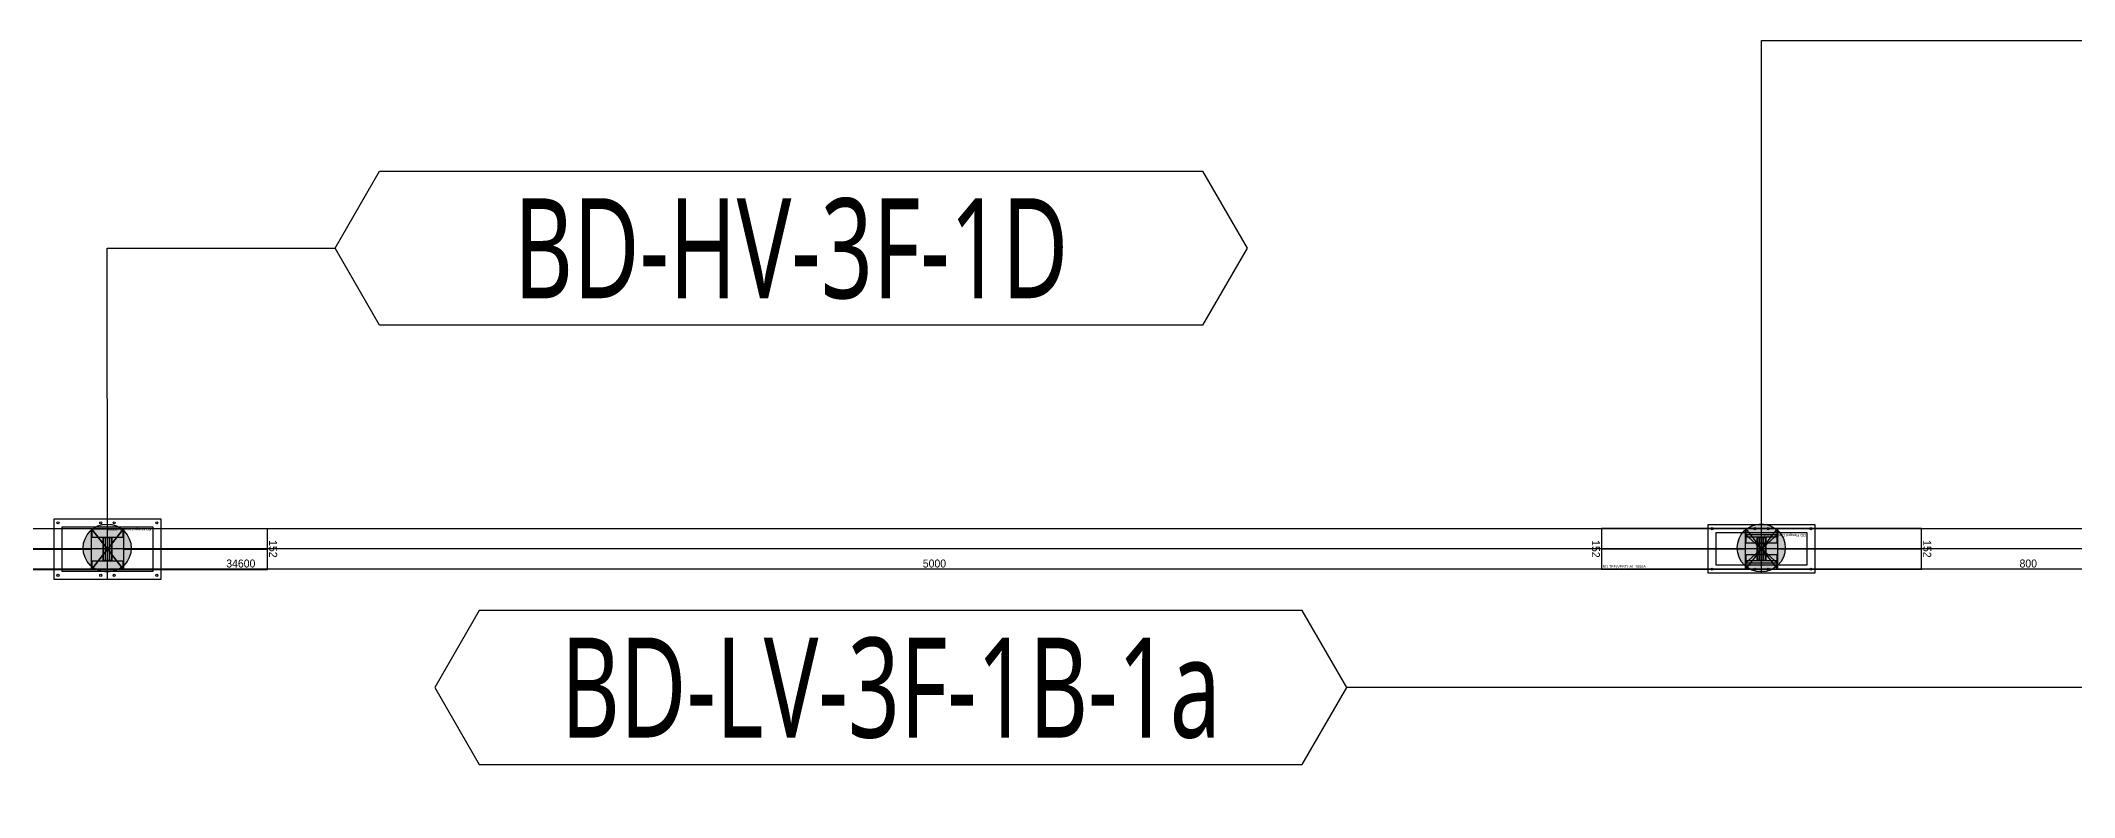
# Model space of a CAD drawing. Header units: millimetres. Extents: x 84228 to 374549, y -351975 to 847575.
# Drawn here: x 292800 to 300423, y 415244 to 418080 of the extents above; entities that cross this region are included whole.
import ezdxf
from ezdxf.enums import TextEntityAlignment as Align

# ---------------------------------------------------------------- set-up
doc = ezdxf.new("R2010")
doc.units = ezdxf.units.MM
doc.header["$LTSCALE"] = 150
doc.layers.get('Defpoints').update_dxf_attribs({"color": 150})
for name, color, linetype in [('-----27 Bus Duct_HV_IT BACK UP A', 7, 'Continuous'), ('-----27 Bus Duct_HV_IT BACK UP B', 3, 'Continuous'), ('-----99 Cable Schedule', 2, 'Continuous')]:
    doc.layers.add(name, color=color, linetype=linetype)
doc.styles.add('DH', font='malgun.ttf')
doc.styles.add('ELEC', font='Dotum.ttf')
doc.styles.get("Standard").update_dxf_attribs({"font": 'Dotum.ttf'})
doc.dimstyles.new('전기통신참고용-치수', dxfattribs={"dimscale": 15, "dimtxt": 2, "dimasz": 0, "dimexe": 0, "dimexo": 0, "dimgap": 0.4, "dimtad": 4, "dimdec": 0, "dimzin": 0, "dimdsep": 46, "dimtxsty": 'Standard', "dimblk": 'NONE', "dimcen": 0, "dimse1": 1, "dimse2": 1, "dimsd1": 1, "dimsd2": 1, "dimclrd": 8, "dimclre": 8, "dimclrt": 8, "dimadec": 0, "dimazin": 0, "dimtfac": 1, "dimtdec": 0, "dimtix": 1, "dimtmove": 2, "dimatfit": 0, "dimldrblk": 'NONE', "dimfxl": 2, "dimtolj": 1, "dimtzin": 0, "dimarcsym": 0})

# ---------------------------------------------------------------- blocks, each defined once
blk = doc.blocks.new('*U123')
at = {"color": 0}
blk.add_line((0, 91), (0, -91), dxfattribs=at)
at = {"color": 1}
for p, q in [((60, 53.5), (-60, -53.5)), ((-60, 53.5), (60, -53.5))]:
    blk.add_line(p, q, dxfattribs=at)
at = {"color": 0}
for points in [[(200, -91), (-200, -91), (-200, 91), (200, 91)], [(170, -61), (-170, -61), (-170, 61), (170, 61)]]:
    blk.add_lwpolyline(points, close=True, dxfattribs=at)
at = {"color": 1}
blk.add_lwpolyline([(60, -53.5), (-60, -53.5), (-60, 53.5), (60, 53.5)], close=True, dxfattribs=at)
for points in [[(-60, -23.5, -0.4142136), (-58, -21.5), (-17.2, -21.5, 0.4142136), (-16.2, -20.5), (-16.2, 20.5, 0.4142136), (-17.2, 21.5), (-58, 21.5, -0.4142136), (-60, 23.5), (-60, 53.5, -0.4142136), (-59, 52.5), (-59, 23.5, 0.4142136), (-58, 22.5), (58, 22.5, 0.4142136), (59, 23.5), (59, 52.5, -0.4142136), (60, 53.5), (60, 23.5, -0.4142136), (58, 21.5), (17.2, 21.5, 0.4142136), (16.2, 20.5), (16.2, -20.5, 0.4142136), (17.2, -21.5), (58, -21.5, -0.4142136), (60, -23.5), (60, -53.5, -0.4142136), (59, -52.5), (59, -23.5, 0.4142136), (58, -22.5), (-58, -22.5, 0.4142136), (-59, -23.5), (-59, -52.5, -0.4142136), (-60, -53.5), (-60, -53.5), (-60, -53.5), (-60, -53.5)], [(-15.2, -20.5), (-15.2, 20.5, -0.4142136), (-14.2, 21.5), (14.2, 21.5, -0.4142136), (15.2, 20.5), (15.2, -20.5, -0.4142136), (14.2, -21.5), (-14.2, -21.5, -0.4142136)], [(-14.2, -19.5), (-14.2, 19.5, -0.4142136), (-13.2, 20.5), (-8.85, 20.5, -0.4142136), (-7.85, 19.5), (-7.85, -19.5, -0.4142136), (-8.85, -20.5), (-13.2, -20.5, -0.4142136)], [(-6.85, -19.5), (-6.85, 19.5, -0.4142136), (-5.85, 20.5), (-1.5, 20.5, -0.4142136), (-0.5, 19.5), (-0.5, -19.5, -0.4142136), (-1.5, -20.5), (-5.85, -20.5, -0.4142136)], [(0.5, -19.5), (0.5, 19.5, -0.4142136), (1.5, 20.5), (5.85, 20.5, -0.4142136), (6.85, 19.5), (6.85, -19.5, -0.4142136), (5.85, -20.5), (1.5, -20.5, -0.4142136)], [(7.85, -19.5), (7.85, 19.5, -0.4142136), (8.85, 20.5), (13.2, 20.5, -0.4142136), (14.2, 19.5), (14.2, -19.5, -0.4142136), (13.2, -20.5), (8.85, -20.5, -0.4142136)]]:
    blk.add_lwpolyline(points, format="xyb", close=True, dxfattribs=at)
at = {"color": 0}
for centre in [(-185, 76), (-25, 76), (25, 76), (185, 76), (-185, -76), (-25, -76), (25, -76), (185, -76)]:
    blk.add_circle(centre, 4, dxfattribs=at)
at = {"color": 0, "style": 'ELEC'}
blk.add_text('BD Flanged End-AL 630A', height=10, dxfattribs=at).set_placement((-165, -51), align=Align.MIDDLE_LEFT)
blk = doc.blocks.new('*U368')
at = {"color": 1}
for p, q in [((-270, 0), (270, 0)), ((390, 76), (270, -76)), ((270, 76), (390, -76)), ((390, 0), (930, 0))]:
    blk.add_line(p, q, dxfattribs=at)
at = {"color": 0}
for points in [[(-270, -76), (270, -76), (270, 76), (-270, 76)], [(390, -76), (930, -76), (930, 76), (390, 76)]]:
    blk.add_lwpolyline(points, close=True, dxfattribs=at)
for points in [[(390, 76), (270, 76)], [(270, -76), (390, -76)]]:
    blk.add_lwpolyline(points, dxfattribs=at)
at = {"color": 1}
for points in [[(270, -46, -0.4142136), (272, -44), (312.8, -44, 0.4142136), (313.8, -43), (313.8, 43, 0.4142136), (312.8, 44), (272, 44, -0.4142136), (270, 46), (270, 76, -0.4142136), (271, 75), (271, 46, 0.4142136), (272, 45), (388, 45, 0.4142136), (389, 46), (389, 75, -0.4142136), (390, 76), (390, 46, -0.4142136), (388, 44), (347.2, 44, 0.4142136), (346.2, 43), (346.2, -43, 0.4142136), (347.2, -44), (388, -44, -0.4142136), (390, -46), (390, -76, -0.4142136), (389, -75), (389, -46, 0.4142136), (388, -45), (272, -45, 0.4142136), (271, -46), (271, -75, -0.4142136), (270, -76), (270, -76), (270, -76), (270, -76)], [(314.8, -43), (314.8, 43, -0.4142136), (315.8, 44), (344.2, 44, -0.4142136), (345.2, 43), (345.2, -43, -0.4142136), (344.2, -44), (315.8, -44, -0.4142136)], [(315.8, -42), (315.8, 42, -0.4142136), (316.8, 43), (321.15, 43, -0.4142136), (322.15, 42), (322.15, -42, -0.4142136), (321.15, -43), (316.8, -43, -0.4142136)], [(323.15, -42), (323.15, 42, -0.4142136), (324.15, 43), (328.5, 43, -0.4142136), (329.5, 42), (329.5, -42, -0.4142136), (328.5, -43), (324.15, -43, -0.4142136)], [(330.5, -42), (330.5, 42, -0.4142136), (331.5, 43), (335.85, 43, -0.4142136), (336.85, 42), (336.85, -42, -0.4142136), (335.85, -43), (331.5, -43, -0.4142136)], [(337.85, -42), (337.85, 42, -0.4142136), (338.85, 43), (343.2, 43, -0.4142136), (344.2, 42), (344.2, -42, -0.4142136), (343.2, -43), (338.85, -43, -0.4142136)]]:
    blk.add_lwpolyline(points, format="xyb", close=True, dxfattribs=at)
at = {"color": 0, "style": 'ELEC'}
blk.add_text('BD TEE(VERT)-AL 1000A', height=10, dxfattribs=at).set_placement((-265, -66), align=Align.MIDDLE_LEFT)
blk = doc.blocks.new('*D175')
at = {"layer": 'Defpoints', "color": 0, "transparency": 16777216}
for p in [(0, 2189), (152, 2189), (152, 2189)]:
    blk.add_point(p, dxfattribs=at)
at = {"color": 0, "transparency": 16777216, "insert": (76, 2168), "char_height": 30, "attachment_point": 5}
blk.add_mtext('\\A1;{\\C0;152}', dxfattribs=at)
blk = doc.blocks.new('_None')
blk = doc.blocks.new('*D176')
at = {"layer": 'Defpoints', "color": 0, "transparency": 16777216}
for p in [(152, 2189), (152, 2189), (152, -2811)]:
    blk.add_point(p, dxfattribs=at)
at = {"color": 0, "transparency": 16777216, "insert": (131, -311), "char_height": 30, "attachment_point": 5, "rotation": 90}
blk.add_mtext('\\A1;{\\C0;5000}', dxfattribs=at)
blk = doc.blocks.new('*D177')
at = {"layer": 'Defpoints', "color": 0, "transparency": 16777216}
for p in [(0, -2811), (152, -2811), (152, -2811)]:
    blk.add_point(p, dxfattribs=at)
at = {"color": 0, "transparency": 16777216, "insert": (76, -2790), "char_height": 30, "attachment_point": 5}
blk.add_mtext('\\A1;{\\C0;152}', dxfattribs=at)
blk = doc.blocks.new('*U66')
at = {"color": 0}
blk.add_line((0, 113.5), (0, -113.5), dxfattribs=at)
at = {"color": 1}
for p, q in [((60, 76), (-60, -76)), ((-60, 76), (60, -76))]:
    blk.add_line(p, q, dxfattribs=at)
at = {"color": 0}
for points in [[(200, -113.5), (-200, -113.5), (-200, 113.5), (200, 113.5)], [(170, -83.5), (-170, -83.5), (-170, 83.5), (170, 83.5)]]:
    blk.add_lwpolyline(points, close=True, dxfattribs=at)
at = {"color": 1}
blk.add_lwpolyline([(60, -76), (-60, -76), (-60, 76), (60, 76)], close=True, dxfattribs=at)
for points in [[(-60, -46, -0.4142136), (-58, -44), (-17.2, -44, 0.4142136), (-16.2, -43), (-16.2, 43, 0.4142136), (-17.2, 44), (-58, 44, -0.4142136), (-60, 46), (-60, 76, -0.4142136), (-59, 75), (-59, 46, 0.4142136), (-58, 45), (58, 45, 0.4142136), (59, 46), (59, 75, -0.4142136), (60, 76), (60, 46, -0.4142136), (58, 44), (17.2, 44, 0.4142136), (16.2, 43), (16.2, -43, 0.4142136), (17.2, -44), (58, -44, -0.4142136), (60, -46), (60, -76, -0.4142136), (59, -75), (59, -46, 0.4142136), (58, -45), (-58, -45, 0.4142136), (-59, -46), (-59, -75, -0.4142136), (-60, -76), (-60, -76), (-60, -76), (-60, -76)], [(-15.2, -43), (-15.2, 43, -0.4142136), (-14.2, 44), (14.2, 44, -0.4142136), (15.2, 43), (15.2, -43, -0.4142136), (14.2, -44), (-14.2, -44, -0.4142136)], [(-14.2, -42), (-14.2, 42, -0.4142136), (-13.2, 43), (-8.85, 43, -0.4142136), (-7.85, 42), (-7.85, -42, -0.4142136), (-8.85, -43), (-13.2, -43, -0.4142136)], [(-6.85, -42), (-6.85, 42, -0.4142136), (-5.85, 43), (-1.5, 43, -0.4142136), (-0.5, 42), (-0.5, -42, -0.4142136), (-1.5, -43), (-5.85, -43, -0.4142136)], [(0.5, -42), (0.5, 42, -0.4142136), (1.5, 43), (5.85, 43, -0.4142136), (6.85, 42), (6.85, -42, -0.4142136), (5.85, -43), (1.5, -43, -0.4142136)], [(7.85, -42), (7.85, 42, -0.4142136), (8.85, 43), (13.2, 43, -0.4142136), (14.2, 42), (14.2, -42, -0.4142136), (13.2, -43), (8.85, -43, -0.4142136)]]:
    blk.add_lwpolyline(points, format="xyb", close=True, dxfattribs=at)
at = {"color": 0}
for centre in [(-185, 98.5), (-25, 98.5), (25, 98.5), (185, 98.5), (-185, -98.5), (-25, -98.5), (25, -98.5), (185, -98.5)]:
    blk.add_circle(centre, 4, dxfattribs=at)
at = {"color": 0, "style": 'ELEC'}
blk.add_text('BD Flanged End-AL 1000A', height=10, dxfattribs=at).set_placement((-165, -73.5), align=Align.MIDDLE_LEFT)
blk = doc.blocks.new('*D179')
at = {"layer": 'Defpoints', "color": 0, "transparency": 16777216}
for p in [(0, -2011), (152, -2011), (152, -2011)]:
    blk.add_point(p, dxfattribs=at)
at = {"color": 0, "transparency": 16777216, "insert": (76, -2032), "char_height": 30, "attachment_point": 5}
blk.add_mtext('\\A1;{\\C0;152}', dxfattribs=at)
blk = doc.blocks.new('*D180')
at = {"layer": 'Defpoints', "color": 0, "transparency": 16777216}
for p in [(152, -2011), (152, -2011), (152, -2811)]:
    blk.add_point(p, dxfattribs=at)
at = {"color": 0, "transparency": 16777216, "insert": (131, -2411), "char_height": 30, "attachment_point": 5, "rotation": 90}
blk.add_mtext('\\A1;{\\C0;800}', dxfattribs=at)
blk = doc.blocks.new('*D181')
at = {"layer": 'Defpoints', "color": 0, "transparency": 16777216}
for p in [(0, -2811), (152, -2811), (152, -2811)]:
    blk.add_point(p, dxfattribs=at)
at = {"color": 0, "transparency": 16777216, "insert": (76, -2790), "char_height": 30, "attachment_point": 5}
blk.add_mtext('\\A1;{\\C0;152}', dxfattribs=at)
blk = doc.blocks.new('*D268')
at = {"layer": 'Defpoints', "color": 0, "transparency": 16777216}
for p in [(152, 28108.7), (152, 28108.7), (152, -6491.3)]:
    blk.add_point(p, dxfattribs=at)
at = {"color": 0, "transparency": 16777216, "insert": (131, 10808.7), "char_height": 30, "attachment_point": 5, "rotation": 90}
blk.add_mtext('\\A1;{\\C0;34600}', dxfattribs=at)
blk = doc.blocks.new('A$C9a0ab699')
h = blk.add_hatch(color=0)
edge = h.paths.add_edge_path()
edge.add_arc((0, 0), 64, 720, 1080, ccw=False)
at = {"color": 0}
blk.add_circle((0, 0), 64, dxfattribs=at)
blk = doc.blocks.new('*U174')
at = {"color": 1}
blk.add_line((76, 2189), (76, -2811), dxfattribs=at)
at = {"color": 0}
blk.add_lwpolyline([(152, -2811), (0, -2811), (0, 2189), (152, 2189)], close=True, dxfattribs=at)
for base, p1, p2, override, picture, middle in [((152, 2189), (0, 2189), (152, 2189), {"dimtxsty": 'Standard', "dimclrd": 0, "dimclre": 0, "dimclrt": 0}, '*D175', (76, 2168)), ((152, -2811), (0, -2811), (152, -2811), {"dimtad": 1, "dimtxsty": 'Standard', "dimclrd": 0, "dimclre": 0, "dimclrt": 0}, '*D177', (76, -2790))]:
    dim = blk.add_linear_dim(base=base, p1=p1, p2=p2, text='{\\C0;<>}', dimstyle='전기통신참고용-치수', override=override, dxfattribs=at)
    dim.commit()
    dim.dimension.update_dxf_attribs({"geometry": picture, "text_midpoint": middle})
dim = blk.add_linear_dim(base=(152, 2189), p1=(152, -2811), p2=(152, 2189), angle=90, text='{\\C0;<>}', dimstyle='전기통신참고용-치수', override={"dimtad": 1, "dimtxsty": 'Standard', "dimclrd": 0, "dimclre": 0, "dimclrt": 0}, dxfattribs=at)
dim.commit()
dim.dimension.update_dxf_attribs({"geometry": '*D176', "text_midpoint": (131, -311)})
blk = doc.blocks.new('*U178')
at = {"color": 1}
blk.add_line((76, -2011), (76, -2811), dxfattribs=at)
at = {"color": 0}
blk.add_lwpolyline([(152, -2811), (0, -2811), (0, -2011), (152, -2011)], close=True, dxfattribs=at)
for base, p1, p2, override, picture, middle in [((152, -2011), (0, -2011), (152, -2011), {"dimtxsty": 'Standard', "dimclrd": 0, "dimclre": 0, "dimclrt": 0}, '*D179', (76, -2032)), ((152, -2811), (0, -2811), (152, -2811), {"dimtad": 1, "dimtxsty": 'Standard', "dimclrd": 0, "dimclre": 0, "dimclrt": 0}, '*D181', (76, -2790))]:
    dim = blk.add_linear_dim(base=base, p1=p1, p2=p2, text='{\\C0;<>}', dimstyle='전기통신참고용-치수', override=override, dxfattribs=at)
    dim.commit()
    dim.dimension.update_dxf_attribs({"geometry": picture, "text_midpoint": middle})
dim = blk.add_linear_dim(base=(152, -2011), p1=(152, -2811), p2=(152, -2011), angle=90, text='{\\C0;<>}', dimstyle='전기통신참고용-치수', override={"dimtad": 1, "dimtxsty": 'Standard', "dimclrd": 0, "dimclre": 0, "dimclrt": 0}, dxfattribs=at)
dim.commit()
dim.dimension.update_dxf_attribs({"geometry": '*D180', "text_midpoint": (131, -2411)})
blk = doc.blocks.new('*U266')
at = {"color": 1}
blk.add_line((76, 28108.7), (76, -6491.3), dxfattribs=at)
at = {"color": 0}
blk.add_lwpolyline([(152, -6491.3), (0, -6491.3), (0, 28108.7), (152, 28108.7)], close=True, dxfattribs=at)
dim = blk.add_linear_dim(base=(152, 28108.7), p1=(152, -6491.3), p2=(152, 28108.7), angle=90, text='{\\C0;<>}', dimstyle='전기통신참고용-치수', override={"dimtad": 1, "dimtxsty": 'Standard', "dimclrd": 0, "dimclre": 0, "dimclrt": 0}, dxfattribs=at)
dim.commit()
dim.dimension.update_dxf_attribs({"geometry": '*D268', "text_midpoint": (131, 10808.7)})

msp = doc.modelspace()

# ---------------------------------------------------------------- linework, layer by layer
at = {"layer": '-----99 Cable Schedule', "color": 1, "elevation": 0}
for points in [[(299250, 416175), (299249.5, 418080.1), (302103.5, 418080.1)], [(293050, 416174.3), (293049.5, 417301.9), (293903.5, 417301.9)]]:
    msp.add_lwpolyline(points, dxfattribs=at)
msp.add_lwpolyline([(297155.3, 417590.6), (297322, 417301.9), (297155.3, 417013.1), (294070.2, 417013.1), (293903.5, 417301.9), (294070.2, 417590.6)], close=True, dxfattribs=at)
at = {"layer": '-----99 Cable Schedule', "color": 1}
msp.add_lwpolyline([(294443.7, 415943.8), (294277, 415655.1), (294443.7, 415366.3), (297528.8, 415366.3), (297695.5, 415655.1), (297528.8, 415943.8)], close=True, dxfattribs=at)
msp.add_lwpolyline([(302249, 413750), (302249.5, 415655.1), (297695.5, 415655.1)], dxfattribs=at)

# ---------------------------------------------------------------- block references
at = {"layer": '-----27 Bus Duct_HV_IT BACK UP A'}
for name, p, rotation in [('*U66', (293050, 416174.3), 180), ('*U174', (296461, 416251), 270), ('*U123', (299250, 416175), 180), ('*U178', (302661, 416251), 270)]:
    msp.add_blockref(name, p, dxfattribs=dict(at, rotation=rotation))
for p in [(292720, 416174.3), (298920, 416175)]:
    msp.add_blockref('*U368', p, dxfattribs=at)
at = {"layer": '-----27 Bus Duct_HV_IT BACK UP B', "rotation": 270}
msp.add_blockref('*U266', (282741.3, 416251), dxfattribs=at)
at = {"layer": '-----99 Cable Schedule', "color": 1, "xscale": 1.40625, "yscale": 1.40625, "zscale": 1.40625, "rotation": 89.99999999999999}
for p in [(293049, 416177.9), (299249, 416178.6)]:
    msp.add_blockref('A$C9a0ab699', p, dxfattribs=at)

# ---------------------------------------------------------------- texts
at = {"layer": '-----99 Cable Schedule', "color": 2, "style": 'DH', "width": 0.7}
for s, p in [('BD-HV-3F-1D', (295612.7, 417301.9)), ('BD-LV-3F-1B-1a', (295986.3, 415655.1))]:
    msp.add_text(s, height=375, dxfattribs=at).set_placement(p, align=Align.MIDDLE)

doc.saveas('drawing.dxf')
